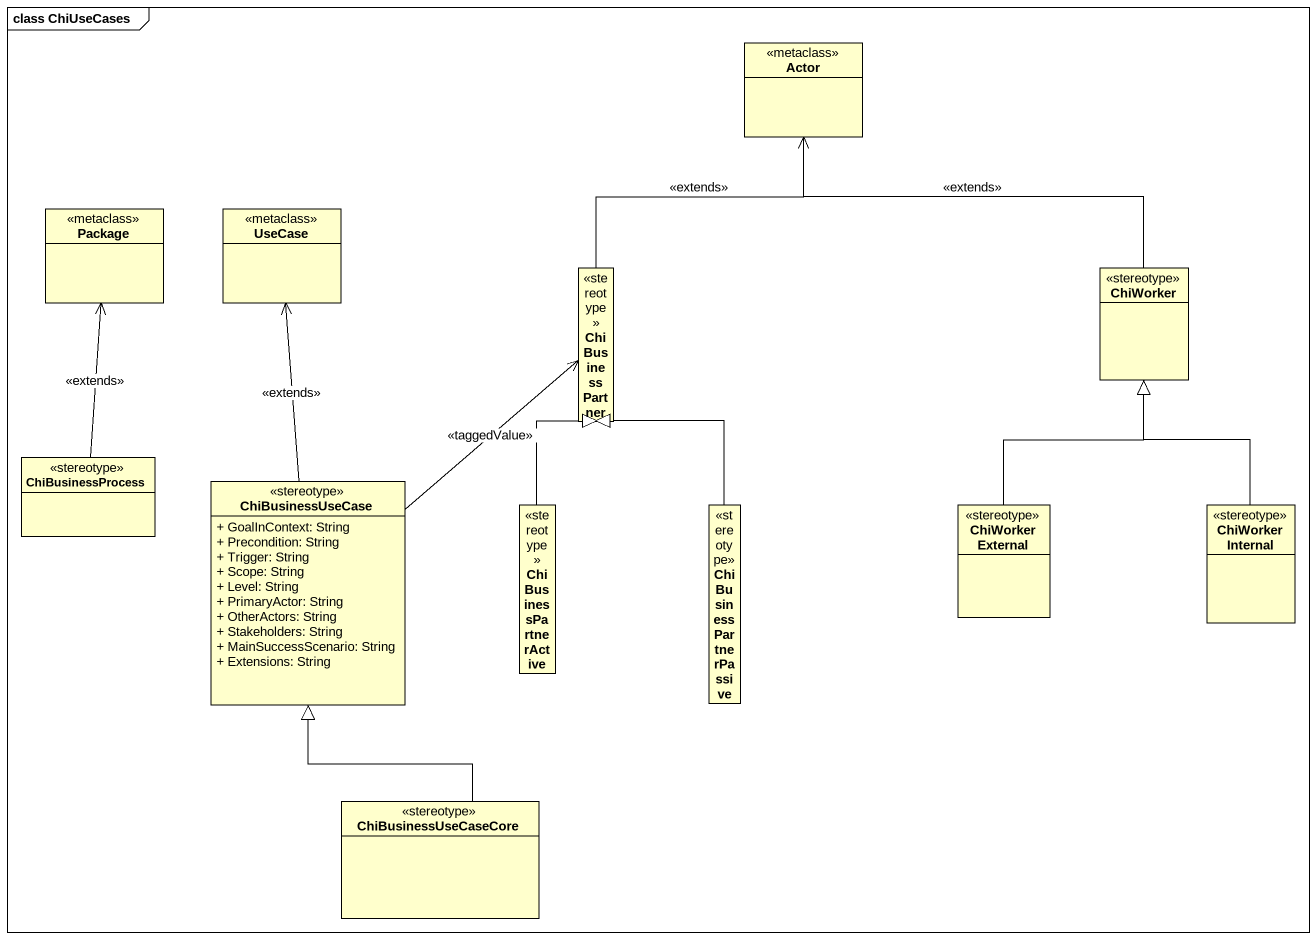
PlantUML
@startuml
mainframe class ChiUseCases
hide circle
hide empty members
skinparam classAttributeIconSize 0
class "Actor" as Actor_ <<metaclass>>
class "Package" as Package_ <<metaclass>>
class "UseCase" as UseCase_ <<metaclass>>
class ChiBusinessPartner <<stereotype>>
class ChiWorker <<stereotype>>
class ChiBusinessProcess <<stereotype>>
class ChiBusinessUseCase <<stereotype>> {
  + GoalInContext: String
  + Precondition: String
  + Trigger: String
  + Scope: String
  + Level: String
  + PrimaryActor: String
  + OtherActors: String
  + Stakeholders: String
  + MainSuccessScenario: String
  + Extensions: String
}
class ChiBusinessPartnerActive <<stereotype>>
class ChiBusinessPartnerPassive <<stereotype>>
class ChiWorkerExternal <<stereotype>>
class ChiWorkerInternal <<stereotype>>
class ChiBusinessUseCaseCore <<stereotype>>
ChiBusinessPartner -up-> Actor_ : <<extends>>
ChiWorker -up-> Actor_ : <<extends>>
ChiBusinessProcess -up-> Package_ : <<extends>>
ChiBusinessUseCase -up-> UseCase_ : <<extends>>
ChiBusinessUseCase -up-> ChiBusinessPartner : <<taggedValue>>
ChiBusinessPartnerActive -up-|> ChiBusinessPartner
ChiBusinessPartnerPassive -up-|> ChiBusinessPartner
ChiWorkerExternal -up-|> ChiWorker
ChiWorkerInternal -up-|> ChiWorker
ChiBusinessUseCaseCore -up-|> ChiBusinessUseCase
@enduml
